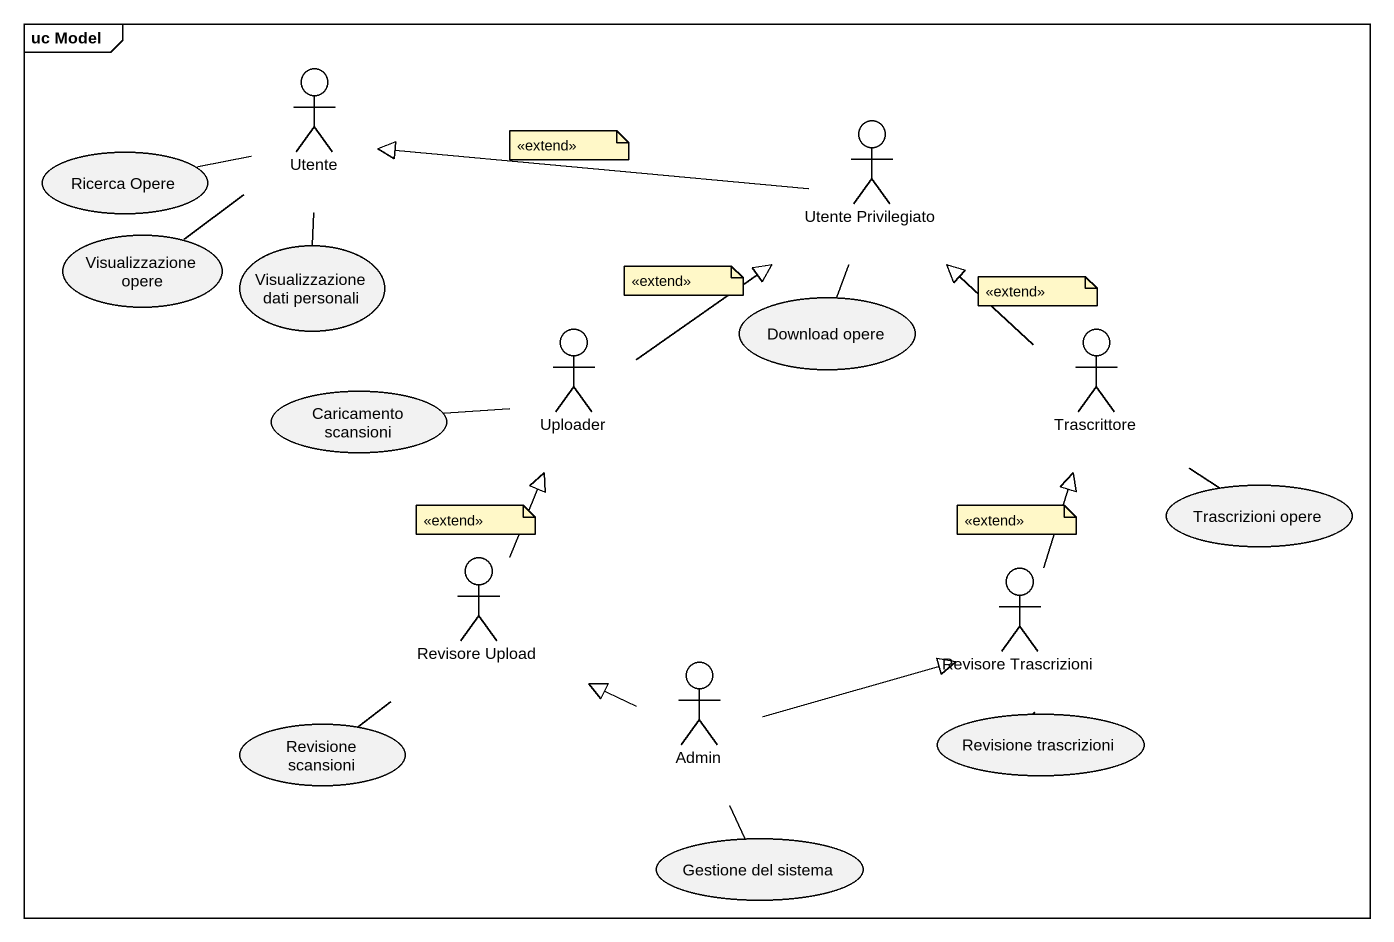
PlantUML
@startuml
mainframe uc Model
actor Utente
actor "Utente Privilegiato" as Utente_Privilegiato
usecase "Ricerca Opere" as Ricerca_Opere
usecase "Visualizzazione opere" as Visualizzazione_opere
usecase "Visualizzazione dati personali" as Visualizzazione_dati
actor Uploader
usecase "Download opere" as Download_opere
actor Trascrittore
usecase "Caricamento scansioni" as Caricamento_scansioni
usecase "Trascrizioni opere" as Trascrizioni_opere
actor "Revisore Upload" as Revisore_Upload
actor "Revisore Trascrizioni" as Revisore_Trascrizioni
actor Admin
usecase "Revisione scansioni" as Revisione_scansioni
usecase "Revisione trascrizioni" as Revisione_trascrizioni
usecase "Gestione del sistema" as Gestione_del_sistema
Utente -left- Ricerca_Opere
Utente -- Visualizzazione_dati
Utente_Privilegiato -left-|> Utente
Visualizzazione_opere -up- Utente
Uploader -up-|> Utente_Privilegiato
Uploader -left- Caricamento_scansioni
Download_opere -up- Utente_Privilegiato
Trascrittore -up-|> Utente_Privilegiato
Trascrittore -- Trascrizioni_opere
Revisore_Upload -up-|> Uploader
Revisore_Upload -- Revisione_scansioni
Revisore_Trascrizioni -up-|> Trascrittore
Revisore_Trascrizioni -- Revisione_trascrizioni
Admin -left-|> Revisore_Upload
Admin -right-|> Revisore_Trascrizioni
Admin -- Gestione_del_sistema
note as N1
  <<extend>>
end note
note as N2
  <<extend>>
end note
note as N3
  <<extend>>
end note
note as N4
  <<extend>>
end note
note as N5
  <<extend>>
end note
@enduml
